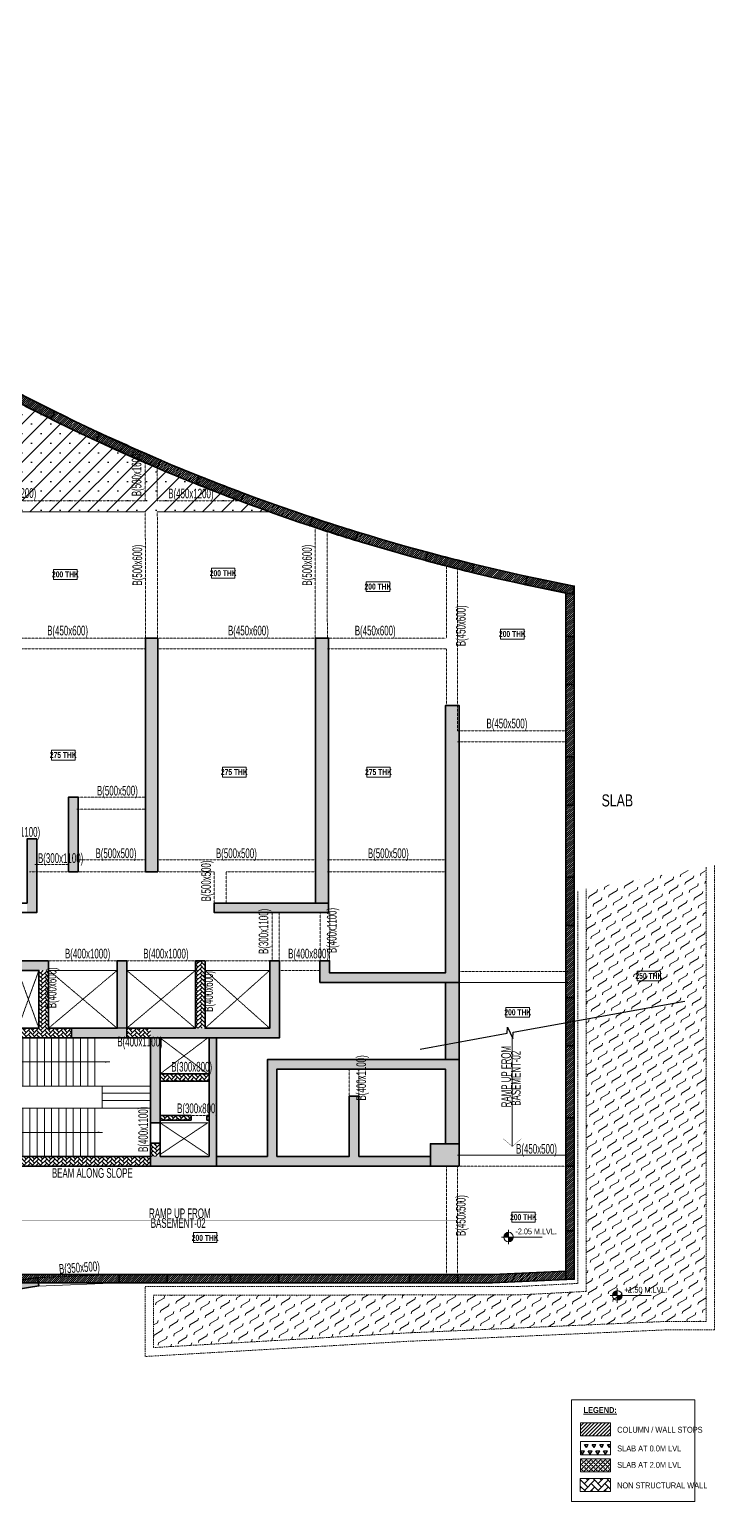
# Model space of a CAD drawing. Header units: millimetres. Extents: x -3 to 145534, y 75 to 63454.
# Drawn here: x 44240 to 72687, y 700 to 61841 of the extents above; entities that cross this region are included whole.
import ezdxf

# ---------------------------------------------------------------- set-up
doc = ezdxf.new("R2010")
doc.units = ezdxf.units.MM
doc.linetypes.add('HIDDEN', pattern=[0.375, 0.25, -0.125])
doc.linetypes.add('HIDDEN2', pattern=[0.1875, 0.125, -0.0625])
for name, color, linetype, lineweight in [('A-ANNO-DIMS', 8, 'Continuous', 15), ('A-DETL-MISC', 35, 'Continuous', 15), ('A-FLOR-IDEN', 11, 'Continuous', 9), ('A-HIDD-ABVE', 8, 'HIDDEN', 20), ('A-HIDD-BELW', 8, 'HIDDEN2', 20), ('G-____-____-DIMS', 7, 'Continuous', 9), ('G-ANNO-TEXT', 231, 'Continuous', 9), ('S-BEAM', 7, 'Continuous', 18), ('S-BEAM-IDEN', 2, 'Continuous', 9), ('S-COL HATCH', 9, 'Continuous', 0), ('S-COLS', 5, 'Continuous', 35)]:
    doc.layers.add(name, color=color, linetype=linetype, lineweight=lineweight)
for name, color, linetype in [('changes', 7, 'Continuous'), ('dim', 8, 'Continuous'), ('HATCH', 8, 'Continuous'), ('SUNK SLAB', 8, 'Continuous')]:
    doc.layers.add(name, color=color, linetype=linetype)
doc.styles.add('Dim.s & Anno.(Misc.)', font='ARIALN.TTF')
doc.styles.add('SOBHA', font='swisscl.ttf')
doc.styles.add('Swis721 LtCn BT', font='swisscl.ttf', dxfattribs={"width": 0.9, "height": 233.3551617873649})
doc.styles.add('Swis721 LtCn BT_1', font='swisscl.ttf', dxfattribs={"height": 239.9999999999999})
doc.styles.add('Swis721 LtCn BT_2', font='swisscl.ttf', dxfattribs={"height": 244.9922958397534})
doc.styles.add('Swis721 LtCn BT_B', font='', dxfattribs={"width": 0.9, "height": 246.9183359013865})
doc.styles.get('Swis721 LtCn BT_B').set_extended_font_data('Swis721 LtCn BT', bold=True)
doc.dimstyles.new('A-GFC-100', dxfattribs={"dimscale": 100, "dimtxt": 1.75, "dimasz": 1.5, "dimexe": 1.5, "dimexo": 0, "dimgap": 1, "dimtad": 1, "dimdsep": 46, "dimtxsty": 'Dim.s & Anno.(Misc.)', "dimblk": 'ARCHTICK', "dimcen": 0, "dimdle": 1.5, "dimclrd": 256, "dimclre": 8, "dimclrt": 6, "dimazin": 2, "dimtfac": 1, "dimtix": 1, "dimtmove": 2, "dimatfit": 3, "dimfxl": 1, "dimtolj": 1, "dimlwd": -1, "dimlwe": 9, "dimarcsym": 0})
pattern_1 = [(45, (-31794446.85298591, 20735559.74809882), (0, 169.7056274847714), [360, -120]), (135, (-31794362.00017216, 20735644.60091257), (1.33e-14, 169.7056274847714), [360, -120])]

# ---------------------------------------------------------------- blocks, each defined once
blk = doc.blocks.new('_ARCHTICK')
at = {"color": 0, "linetype": 'ByBlock', "const_width": 0.15}
blk.add_lwpolyline([(-0.5, -0.5), (0.5, 0.5)], dxfattribs=at)
blk = doc.blocks.new('Spot Elevations - M_Spot Elevation - Target Filled-23738-FIRST FLOOR  FRAMING PLAN _NTA_')
at = {"layer": 'G-____-____-DIMS'}
h = blk.add_hatch(color=256, dxfattribs=at)
edge = h.paths.add_edge_path(flags=0)
edge.add_line((1.6e-15, 0), (-1.999999999999998, 0))
edge.add_arc((-2.6e-15, 1.9e-15), 1.999999999999994, 90.00000000000023, 180.0000000000001, ccw=False)
edge.add_line((1.6e-15, 1.999999999999998), (1.6e-15, 0))
h = blk.add_hatch(color=256, dxfattribs=at)
edge = h.paths.add_edge_path(flags=0)
edge.add_line((1.6e-15, 0), (2.000000000000003, 0))
edge.add_arc((9e-15, -5.8e-15), 1.999999999999992, 269.9999999999993, 359.99999999999983, ccw=False)
edge.add_line((1.6e-15, -1.999999999999999), (1.6e-15, 0))
for p, q in [((-2.999999999999997, 0), (14, 0)), ((1.9e-15, -2.999999999999999), (1.9e-15, 2.999999999999999))]:
    blk.add_line(p, q, dxfattribs=at)
blk.add_circle((1.6e-15, 0), 2.000000000000001, dxfattribs=at)
blk = doc.blocks.new('A$C89844c14')
at = {"layer": 'S-COL HATCH', "transparency": 33554687}
h = blk.add_hatch(dxfattribs=at)
h.set_pattern_fill('ANSI31', color=256, scale=500)
h.set_pattern_definition([(45, (-31243118.95039071, 21573255.04475099), (-44.19417382415922, 44.19417382415922), [])])
edge = h.paths.add_edge_path()
edge.add_line((-12641.36437787861, -10574.03004626185), (46763.39400777965, -10574.03004626185))
edge.add_line((46763.39400777965, -10574.03004626185), (50158.63604889065, -10423.83620051294))
edge.add_line((50158.63604889065, -10423.83620051294), (50158.63604889065, 18363.45195051283))
edge.add_arc((65986.83610693365, 101151.7779547721), 84287.8332837242, 235.3318360843077, 259.1763076908551, ccw=False)
edge.add_arc((-8442.753611341119, 269.379661232233), 41199.68046838963, 49.9961516128636, 101.0852321286915)
edge.add_line((-16364.17637338489, 40700.36693736166), (-15223.62516012043, 21151.17039509863))
edge.add_line((-15223.62516012043, 21151.17039509863), (-12641.36437787861, 21151.17039486021))
edge.add_line((-12641.36437787861, 21151.17039486021), (-12641.36437787861, -10574.03004626185))
edge = h.paths.add_edge_path(flags=16)
edge.add_line((-12291.36437835544, -10224.03004578501), (46755.65639505535, -10224.03004578501))
edge.add_line((46755.65639505535, -10224.03004578501), (49808.63604841381, -10088.97671297937))
edge.add_line((49808.63604841381, -10088.97671297937), (49808.63604841381, 18074.53277989477))
edge.add_arc((65986.83610427752, 101151.777949918), 84637.83327854906, 235.3207608542366, 258.9803174311657, ccw=False)
edge.add_arc((-8442.753610882908, 269.3796631880104), 40849.68046623029, 49.97334944151059, 100.6567920093794)
edge.add_line((-15996.90336217731, 40414.50658699125), (-14893.4499033913, 21501.17039509863))
edge.add_line((-14893.4499033913, 21501.17039509863), (-12291.36437835544, 21501.17039462179))
edge.add_line((-12291.36437835544, 21501.17039462179), (-12291.36437835544, -10224.03004578501))
h = blk.add_hatch(color=256, dxfattribs=at)
h.dxf.hatch_style = 1
h.paths.add_polyline_path([(28423.99673158675, 25307.0760040693), (28605.68384588138, 25607.67662080005, -0.0060300541328902), (26819.177078031, 26518.35735208914), (26637.80549352989, 26218.27875832841, 0.0060046413283246)])
h = blk.add_hatch(color=256, dxfattribs=at)
h.dxf.hatch_style = 1
h.paths.add_polyline_path([(30448.3209214285, 24722.62021090835), (30300.20528918505, 24405.50502423942, 0.0043087043167823), (32840.33913389966, 23274.59044680745), (32988.50285439939, 23591.80862638727, -0.0043268481438015)])
h = blk.add_hatch(color=256, dxfattribs=at)
h.dxf.hatch_style = 1
h.paths.add_polyline_path([(36313.60995989293, 21882.89602196962), (36445.23421701044, 22210.45419185981, -0.0060148017713095), (34580.08409185335, 22932.84395107254), (34448.83883917704, 22606.22893020883, 0.006030345616494)])
h = blk.add_hatch(color=256, dxfattribs=at)
h.dxf.hatch_style = 1
h.paths.add_polyline_path([(41073.45205970854, 20259.74708997831), (41185.65258576349, 20595.3372711502, -0.0060147708890324), (39281.14986472577, 21206.45128136501), (39169.00911188871, 20871.03993463144, 0.0060303457567743)])
h = blk.add_hatch(color=256, dxfattribs=at)
h.dxf.hatch_style = 1
h.paths.add_polyline_path([(45910.24755156412, 18926.97263300046), (46005.66494257376, 19266.54339709133, -0.0060158293301337), (44068.14008048549, 19764.53568973392), (43972.57385431602, 19424.43532264233, 0.006031451040052)])
h = blk.add_hatch(color=256, dxfattribs=at)
h.dxf.hatch_style = 1
h.paths.add_polyline_path([(48199.12537694349, 18763.87194209173), (48129.05202847346, 18420.95835800841), (50088.55822071805, 18020.53922336176), (50158.63156918809, 18363.45280698314)])
h = blk.add_hatch(color=256, dxfattribs=at)
h.dxf.hatch_style = 1
h.paths.add_polyline_path([(50158.63156872242, 16270.45207002014), (49808.6315686293, 16270.45207002014), (49808.6315686293, 14270.45207002014), (50158.63156872242, 14270.45207002014)])
h = blk.add_hatch(color=256, dxfattribs=at)
h.dxf.hatch_style = 1
h.paths.add_polyline_path([(49808.6315686293, 9270.45207002014), (50158.63156872242, 9270.45207002014), (50158.63156872242, 11270.45207002014), (49808.6315686293, 11270.45207002014)])
h = blk.add_hatch(color=256, dxfattribs=at)
h.dxf.hatch_style = 1
h.paths.add_polyline_path([(50158.63156872242, 6270.452070020139), (49808.6315686293, 6270.452070020139), (49808.6315686293, 4270.452070020139), (50158.63156872242, 4270.452070020139)])
h = blk.add_hatch(color=256, dxfattribs=at)
h.dxf.hatch_style = 1
h.paths.add_polyline_path([(50158.63156872242, 1270.452070020139), (49808.6315686293, 1270.452070020139), (49808.6315686293, -729.5479299798607), (50158.63156872242, -729.5479299798607)])
h = blk.add_hatch(color=256, dxfattribs=at)
h.dxf.hatch_style = 1
h.paths.add_polyline_path([(49808.6315686293, -5722.860273469239), (50158.63156918809, -5722.860273469239), (50158.63156918809, -3722.860273469239), (49808.6315686293, -3722.860273469239)])
h = blk.add_hatch(color=256, dxfattribs=at)
h.dxf.hatch_style = 1
h.paths.add_polyline_path([(49808.6322029978, -10419.65409604087), (50158.6322035566, -10419.65409604087), (50158.6322035566, -8419.654096040877), (49808.6322029978, -8419.654096040877)])
h = blk.add_hatch(color=256, dxfattribs=at)
h.dxf.hatch_style = 1
h.paths.add_polyline_path([(25889.77354014665, -10677.03744166717), (25945.44986071438, -11022.5807056129), (27919.98279927671, -10704.43030216917), (27864.30647870898, -10358.88703822344)])
h = blk.add_hatch(color=256, dxfattribs=at)
h.dxf.hatch_style = 1
h.paths.add_polyline_path([(31258.54665035754, -10222.86027207225), (31258.54665082321, -10572.86027263105), (33258.54665035754, -10572.86027263105), (33258.54665128887, -10222.86027207225)])
h = blk.add_hatch(color=256, dxfattribs=at)
h.dxf.hatch_style = 1
h.paths.add_polyline_path([(35883.620652318, -10222.86027207225), (35883.62065278366, -10572.86027263105), (37883.620652318, -10572.86027263105), (37883.62065324932, -10222.86027207225)])
h = blk.add_hatch(color=256, dxfattribs=at)
h.dxf.hatch_style = 1
h.paths.add_polyline_path([(43314.71465437487, -10224.03008822724), (43314.71465484052, -10574.03008878603), (45314.71465437486, -10574.03008878603), (45314.71465530619, -10224.03008822724)])
at = {"layer": 'S-COLS'}
for points, elevation in [([(-12641.36437787861, -10574.03004626185), (46763.39400777965, -10574.03004626185), (50158.63604889065, -10423.83620051294), (50158.63604889065, 18363.45195051283, -0.104418166803797), (18042.01030120998, 31828.38711067289, 0.2266855225477514), (-16364.17637338489, 40700.36693736166), (-15223.62516012043, 21151.17039509863), (-12641.36437787861, 21151.17039486021)], -9.701837e-10), ([(-12291.36437835544, -10224.03004578501), (46755.65639505535, -10224.03004578501), (49808.63604841381, -10088.97671297937), (49808.63604841381, 18074.53277989477, -0.1036025941680122), (17829.4674840942, 31549.83351107687, 0.2248253873117498), (-15996.90336217731, 40414.50658699125), (-14893.4499033913, 21501.17039509863), (-12291.36437835544, 21501.17039462179)], -3.2951e-10)]:
    blk.add_lwpolyline(points, format="xyb", close=True, dxfattribs=dict(at, elevation=elevation))
at = {"layer": 'S-COLS', "elevation": -8.166589e-10}
for points in [[(26637.80548092351, 26218.27876495197, 0.0060046413709705), (28423.99673158675, 25307.0760040693), (28605.68384588138, 25607.67662080005, -0.0060300541328902), (26819.177078031, 26518.35735208914), (26637.8054930307, 26218.2787575014)], [(30300.2052888386, 24405.50502349436), (30448.3209214285, 24722.62021090835, 0.0043268481438015), (32988.50285439939, 23591.80862638727), (32840.33913389966, 23274.59044680745, -0.0043087043340257), (30300.20527905971, 24405.50502885133)], [(36445.23420032114, 22210.45419809595, -0.0060148017177295), (34580.08409185335, 22932.84395107254), (34448.83883917704, 22606.22893020883, 0.006030345616494), (36313.60995989293, 21882.89602196962), (36445.23421708495, 22210.45419204235)], [(39169.00912864879, 20871.0399290286, 0.0060303457034982), (41073.45205970854, 20259.74708997831), (41185.65258576349, 20595.3372711502, -0.0060147708890324), (39281.14986472577, 21206.45128136501), (39169.00911188498, 20871.03993461654)], [(46005.66492584348, 19266.54340117797, -0.0060158292783498), (44068.14008048549, 19764.53568973392), (43972.57385431602, 19424.43532264233, 0.006031451040052), (45910.24755156412, 18926.97263300046), (46005.66494260728, 19266.54339721799)]]:
    blk.add_lwpolyline(points, format="xyb", dxfattribs=at)
for points in [[(48199.12537694349, 18763.87194209173), (50158.63156918809, 18363.45280698314), (50088.55822071805, 18020.53922336176), (48129.05202847346, 18420.95835800841), (48199.12537694349, 18763.87194209173)], [(25889.77354014665, -10677.03744166717), (25945.44986071438, -11022.5807056129), (27919.98279927671, -10704.43030216917), (27864.30647870898, -10358.88703822344), (25889.77354014665, -10677.03744166717)]]:
    blk.add_lwpolyline(points, dxfattribs=at)
at = {"layer": 'S-COLS'}
for points, elevation in [([(49808.6315686293, 16270.45207002014), (50158.63156872242, 16270.45207002014), (50158.63156872242, 14270.45207002014), (49808.6315686293, 14270.45207002014)], -8.166589e-10), ([(49808.6315686293, 11270.45207002014), (50158.63156872242, 11270.45207002014), (50158.63156872242, 9270.45207002014), (49808.6315686293, 9270.45207002014)], -8.166589e-10), ([(49808.6315686293, 6270.452070020139), (50158.63156872242, 6270.452070020139), (50158.63156872242, 4270.452070020139), (49808.6315686293, 4270.452070020139)], -8.166589e-10), ([(49808.6315686293, 1270.452070020139), (50158.63156872242, 1270.452070020139), (50158.63156872242, -729.5479299798607), (49808.6315686293, -729.5479299798607)], -8.166589e-10), ([(49808.6315686293, -3722.860273469239), (50158.63156918809, -3722.860273469239), (50158.63156918809, -5722.860273469239), (49808.6315686293, -5722.860273469239)], -8.166589e-10), ([(49808.6322029978, -8419.654096040877), (50158.6322035566, -8419.654096040877), (50158.6322035566, -10419.65409604087), (49808.6322029978, -10419.65409604087)], -8.16468e-10), ([(31258.54665035754, -10222.86027207225), (33258.54665128887, -10222.86027207225), (33258.54665035754, -10572.86027263105), (31258.54665082321, -10572.86027263105)], -8.166589e-10), ([(35883.620652318, -10222.86027207225), (37883.62065324932, -10222.86027207225), (37883.620652318, -10572.86027263105), (35883.62065278366, -10572.86027263105)], -8.166589e-10), ([(43314.71465437487, -10224.03008822724), (45314.71465530619, -10224.03008822724), (45314.71465437486, -10574.03008878603), (43314.71465484052, -10574.03008878603)], 4.082176e-10)]:
    blk.add_lwpolyline(points, close=True, dxfattribs=dict(at, elevation=elevation))
blk = doc.blocks.new('A$C0921b736')
at = {"layer": 'S-COL HATCH', "transparency": 33554687}
h = blk.add_hatch(color=256, dxfattribs=at)
h.dxf.hatch_style = 1
h.paths.add_polyline_path([(40725.02864983677, 12975.20534372329), (40225.0033364594, 12975.20534372329), (40225.0033364594, 22675.20470356941), (40725.02864983677, 22675.20470356941)])
h = blk.add_hatch(color=256, dxfattribs=at)
h.dxf.hatch_style = 1
h.paths.add_polyline_path([(43075.00274947285, 11675.21372389793), (43075.00274947285, 11275.20037937164), (47825.00000723079, 11275.19818034023), (47825.00000723079, 11675.21152486652)])
h.paths.add_polyline_path([(47825.00030091405, 22675.20278692245), (47275.00030043721, 22675.20278692245), (47275.00000265241, 11675.21276182309), (47825.00000312924, 11675.21276182309)])
h = blk.add_hatch(color=256, dxfattribs=at)
h.dxf.hatch_style = 1
h.paths.add_polyline_path([(53250.00261548161, 8375.199839565903), (53250.00645974278, 19875.20501825586), (52675.00646021962, 19875.20503497123), (52675.00266996026, 8775.19985628128), (47865.00030091405, 8775.19985628128), (47865.00030091405, 9275.199857234955), (47464.94573882222, 9275.19985723123), (47464.94573882222, 8375.199856277555)])
h = blk.add_hatch(color=256, dxfattribs=at)
h.dxf.hatch_style = 1
h.paths.add_polyline_path([(37425.00368236005, 16075.19993472099), (37025.00355246663, 16075.19992899895), (37025.0036931336, 12975.20483279228), (37425.0036931336, 12975.20483279228)])
h = blk.add_hatch(color=256, dxfattribs=at)
h.dxf.hatch_style = 1
h.paths.add_polyline_path([(35305.00352004171, 11675.19985628128), (35305.00352004171, 11275.19985723495), (35705.00352004171, 11275.19985723495), (35705.00352004171, 14335.19997906685), (35305.00352004171, 14335.19997906685)])
h = blk.add_hatch(color=256, dxfattribs=at)
h.dxf.hatch_style = 1
h.paths.add_polyline_path([(36195.00383475423, 9275.199857234955), (32424.98373511434, 9275.199857234955), (32424.98373511434, 8875.199853420258), (36195.00383475423, 8875.199853420258)])
h = blk.add_hatch(color=256, dxfattribs=at)
h.dxf.hatch_style = 1
h.paths.add_polyline_path([(39445.00383475423, 9275.199857234955), (39045.00383378938, 9275.199857234955), (39045.00383378938, 6475.199453752487), (39445.00383475423, 6475.199453752487)])
h = blk.add_hatch(color=256, dxfattribs=at)
h.dxf.hatch_style = 1
h.paths.add_polyline_path([(40425.00396037474, 6075.199857231229), (40425.00396037474, 6475.199857234954), (45379.36065390706, 6475.199857234954), (45379.35989345982, 9275.19929081574), (45779.36065390706, 9275.19929081574), (45779.36065390706, 6075.199853420258)])
at = {"layer": 'S-COL HATCH'}
h = blk.add_hatch(dxfattribs=at)
h.set_pattern_fill('AR-HBONE', color=256, scale=30)
h.set_pattern_definition(pattern_1)
h.paths.add_polyline_path([(42695.00383379683, 6475.199453752487), (42295.00383093953, 6475.199453752487), (42295.00383093953, 9275.199857234955), (42695.00383379683, 9275.199857234955)])
h = blk.add_hatch(dxfattribs=at)
h.set_pattern_fill('AR-HBONE', color=256, scale=30)
h.set_pattern_definition(pattern_1)
h.paths.add_polyline_path([(34925.00383475423, 8875.199451070279), (34625.00383475423, 8875.199451070279), (34625.00383378938, 7775.199857234955), (32825.00347719714, 7775.199370574206), (32825.003389325, 8100.199857234954), (32525.00383475423, 8100.199857234954), (32525.00383475423, 7397.699796199798), (32825.0035792552, 7397.699796199798), (32825.00317355618, 7475.199857234954), (34625.00383378566, 7475.199857234954), (34625.00384004042, 6375.199853420258), (32825.00382754952, 6375.199853420258), (32825.00382754952, 6452.699792385101), (32525.00383475423, 6452.699792385101), (32525.00383378938, 6075.199857242406), (37145.00383379311, 6075.199853420258), (37145.00383379311, 6475.199453752487), (34925.00383378938, 6475.199453752487)])
h = blk.add_hatch(dxfattribs=at)
h.set_pattern_fill('AR-HBONE', color=256, scale=30)
h.set_pattern_definition(pattern_1)
h.paths.add_polyline_path([(36195.00383378938, 6475.199453752487), (35795.00383093953, 6475.199453752487), (35795.00383093953, 8875.199445910752), (36195.00383378938, 8875.199445910752)])
at = {"layer": 'S-COL HATCH', "transparency": 33554687}
h = blk.add_hatch(color=256, dxfattribs=at)
h.dxf.hatch_style = 1
h.paths.add_polyline_path([(39445.00343366712, 6475.199453752487), (37145.00383379311, 6475.199453752487), (37145.00383379311, 6075.199857234955), (39445.00343366712, 6075.199857234955)])
at = {"layer": 'S-COL HATCH'}
h = blk.add_hatch(dxfattribs=at)
h.set_pattern_fill('AR-HBONE', color=256, scale=30)
h.set_pattern_definition(pattern_1)
h.paths.add_polyline_path([(39445.00343366712, 6475.199453752487), (40425.00396037474, 6475.199453752487), (40425.00396037474, 6075.199853420258), (39445.00343366712, 6075.199853420258)])
at = {"layer": 'S-COL HATCH', "transparency": 33554687}
h = blk.add_hatch(color=256, dxfattribs=at)
h.dxf.hatch_style = 1
h.paths.add_polyline_path([(40425.00396037474, 6075.199853420258), (40825.00016829744, 6075.199853420258), (40825.00396037474, 6075.197065066546), (40825.00396037474, 4575.199855804443), (40825.00395882874, 4575.199855804443), (40825.00395882874, 4275.199855804443), (40825.00395968184, 2550.19985723123), (40425.00396037474, 2550.19985723123)])
h = blk.add_hatch(color=256, dxfattribs=at)
h.dxf.hatch_style = 1
h.paths.add_polyline_path([(42864.97400055453, 6075.199853420258), (43164.94573846459, 6075.199853420258), (43164.94573846459, 750), (42864.94573852047, 750), (40425.00396037474, 750), (40425.00396037474, 1150), (42864.94757630303, 1150), (42864.95538688451, 2850.000059019775), (42864.96354975551, 2850.000059001148), (42864.95549358055, 2850.005689714104)])
h = blk.add_hatch(color=256, dxfattribs=at)
h.dxf.hatch_style = 1
h.paths.add_polyline_path([(52675.00135013833, 4775.19985723868), (52675.00030091404, 1674.807420015335), (53250.00030043721, 1674.807420015335), (53250.00154577195, 5175.197100766003), (45279.36065390706, 5175.199856281281), (45279.36065390706, 1149.942919988185), (43164.94764410331, 1149.942919988185), (43164.94573852792, 749.9999992847441), (52050.00030043721, 749.9999992847441), (52050.00030043721, 1149.942919988185), (49079.36065390706, 1149.942919988185), (49079.36065390706, 3647.810049057007), (48679.32475188374, 3647.810049057007), (48679.32475188374, 1149.942919988185), (45679.36065390706, 1149.942919988185), (45679.36065390706, 4775.199857234954)])
at = {"layer": 'S-COL HATCH'}
h = blk.add_hatch(dxfattribs=at)
h.set_pattern_fill('AR-HBONE', color=256, scale=30)
h.set_pattern_definition(pattern_1)
h.paths.add_polyline_path([(40825.00395882874, 4275.199855804443), (42864.96193709224, 4275.199855916201), (42864.96331324428, 4575.199855916202), (40825.00395882874, 4575.199855804443)])
h = blk.add_hatch(dxfattribs=at)
h.set_pattern_fill('AR-HBONE', color=256, scale=30)
h.set_pattern_definition(pattern_1)
h.paths.add_polyline_path([(42114.95826495439, 2850.000288724899), (42114.95826447754, 2650.000288724899), (40825.0039601624, 2650.048025220633), (40825.0039601624, 2850.000288724899)])
h = blk.add_hatch(dxfattribs=at)
h.set_pattern_fill('AR-HBONE', color=256, scale=30)
h.set_pattern_definition(pattern_1)
h.paths.add_polyline_path([(42764.95659396052, 2850.000288724899), (42864.95539010316, 2850.000059001148), (42864.95447120815, 2650.000059001148), (42764.95659396052, 2650.000288963318)])
h = blk.add_hatch(dxfattribs=at)
h.set_pattern_fill('AR-HBONE', color=256, scale=30)
h.set_pattern_definition(pattern_1)
h.paths.add_polyline_path([(40425.00396037474, 1700.045884158462), (40825.00396037474, 1700.045884158462), (40825.00396037474, 1150), (40425.00396037474, 1150)])
at = {"layer": 'S-COL HATCH', "transparency": 33554687}
h = blk.add_hatch(color=256, dxfattribs=at)
h.dxf.hatch_style = 1
h.paths.add_polyline_path([(53250.00030043721, 1674.807420015335), (53250.00030043721, 749.9999992847441), (52050.00030043721, 749.9999992847441), (52050.00030043721, 1674.807420015335)])
at = {"layer": 'S-COL HATCH'}
h = blk.add_hatch(dxfattribs=at)
h.set_pattern_fill('AR-HBONE', color=256, scale=30)
h.set_pattern_definition(pattern_1)
h.paths.add_polyline_path([(40425.00396037474, 1150), (32825.00383379311, 1150), (32825.00383379311, 750), (40425.00396037474, 750)])
at = {"layer": 'changes'}
blk.add_lwpolyline([(39445.00343366712, 6475.199453752487), (37145.00383379311, 6475.199453752487), (37145.00383379311, 6075.199857234955), (39445.00343366712, 6075.199857234955)], close=True, dxfattribs=at)
at = {"layer": 'S-COLS'}
for p, q in [((40825.00396037474, 2550.19985723123), (40425.00781095028, 2550.19985723123)), ((40825.00396037474, 1700.045884158462), (40425.00396037474, 1700.045884158462))]:
    blk.add_line(p, q, dxfattribs=at)
for points in [[(29725.00351956487, 11275.19985723495), (29725.00351956487, 22675.19536566734), (30125.0035200417, 22675.19536566734), (30125.0035200417, 15825.19997811317), (31675.00752595067, 15825.19997811317), (31675.00752595067, 15425.19675477594), (30125.0035200417, 15425.19675477594), (30125.0035200417, 12785.19997835159), (32805.00351813436, 12785.19997835159), (32805.00351813436, 11675.19985628128), (35305.00352004171, 11675.19985628128), (35305.00352004171, 14335.19997906685), (35705.00352004171, 14335.19997906685), (35705.00352004171, 11275.19985723495), (29725.00351956487, 11275.19985723495)], [(47825.00000312924, 11675.21276182309), (47825.00030091405, 22675.20278692245), (47275.00030043721, 22675.20278692245), (47275.00000265241, 11675.21276182309), (47825.00000312924, 11675.21276182309)], [(36195.00383475423, 9275.199857234955), (32424.98373511434, 9275.199857234955)], [(34625.00383475423, 6075.199853420258), (45779.36065390706, 6075.199853420258), (45779.36065390706, 9275.199857234955), (45379.36065390706, 9275.199857234955), (45379.36065390706, 6475.199857234954), (42695.00383475422, 6475.199857234954), (42695.00383475422, 9275.199857234955)], [(39045.00383093953, 9275.199857234955), (39045.00383093953, 6475.199857234954), (36195.00383475423, 6475.199857234954), (36195.00383475423, 9275.199857234955)], [(39445.00383475423, 9275.199857234955), (39045.00383093953, 9275.199857234955)], [(42295.00383093953, 9275.199857234955), (42295.00383093953, 6475.199857234954), (39445.00383475423, 6475.199857234954), (39445.00383475423, 9275.199857234955)], [(42695.00383475422, 9275.199857234955), (42295.00383093953, 9275.199857234955)], [(40825.00396037474, 750), (40425.00396037474, 750), (40425.00396037474, 6075.199857231229)], [(40825.00396037474, 6075.199857231229), (40825.00396037474, 1150)], [(43164.97111108898, 6075.199857234955), (43164.94573852792, 750), (42864.94573852047, 750)], [(42864.94757630303, 1150), (42864.97020493075, 6075.199857234955)], [(53250.00154577195, 5175.197100661694), (53250.00030043721, 1674.807420015335), (52675.00030091404, 1674.807420015335), (52675.00135013833, 4775.19985723868), (45679.36065390706, 4775.199857234954), (45679.36065390706, 1149.942919988185), (48679.32475188374, 1149.942919988185), (48679.32475188374, 3647.810049057007), (49079.36065390706, 3647.810049057007), (49079.36065390706, 1149.942919988185), (52050.00030043721, 1149.942919988185), (52050.00030043721, 749.9999992847441), (43164.94573852792, 749.9999992847441)], [(43164.94764410331, 1149.942919988185), (45279.36065390706, 1149.942919988185), (45279.36065390706, 5175.199856281281), (53250.00154577195, 5175.197100766003)], [(42114.95826400071, 2650.000288724899), (40825.0001097992, 2650.048025369644)], [(40825.00290454179, 2850.000288724899), (42114.95826495439, 2850.000288724899)], [(42114.95826495439, 2850.000288724899), (42114.95826447754, 2650.000288724899)], [(42764.95826400071, 2650.000288963318), (42764.95826400071, 2850.000288724899)], [(42764.95826400071, 2850.000288724899), (42864.96354975551, 2850.000059001148)], [(42864.95446886867, 2650.000059001148), (42764.95826113968, 2650.000288963318)], [(32825.00383379311, 1150), (40425.00396037474, 1150), (40425.00396037474, 750), (30125.00351956487, 750)], [(40825.00396037474, 1150), (42864.94573852047, 1150)], [(42864.94573852047, 750), (40825.00396037474, 750)]]:
    blk.add_lwpolyline(points, dxfattribs=at)
for points, elevation in [([(40725.02864983677, 12975.20534372329), (40225.0033364594, 12975.20534372329), (40225.0033364594, 22675.20470356941), (40725.02864983677, 22675.20470356941)], -7.379508e-10), ([(37425.00368236005, 16075.19993472099), (37025.00355246663, 16075.19992899895), (37025.0036931336, 12975.20483279228), (37425.0036931336, 12975.20483279228)], -7.381996e-10), ([(43075.00274947285, 11675.21372389793), (47825.00000723079, 11675.21152486652), (47825.00000723079, 11275.19818034023), (43075.00274947285, 11275.20037937164)], -4.083295e-10), ([(53250.00030043721, 749.9999992847441), (52050.00030043721, 749.9999992847441), (52050.00030043721, 1674.807420015335), (53250.00030043721, 1674.807420015335)], 4.083295e-10)]:
    blk.add_lwpolyline(points, close=True, dxfattribs=dict(at, elevation=elevation))
for points in [[(53250.00261548161, 8375.19985628128), (47464.94573882222, 8375.199856277555), (47464.94573882222, 9275.19985723123), (47865.00030091405, 9275.199857234955), (47865.00030091405, 8775.19985628128), (52675.00266996026, 8775.19985628128), (52675.00646021962, 19875.20503497123), (53250.00645974278, 19875.20503497123)], [(35795.00383093953, 6475.199857234954), (34925.00383475423, 6475.199857234954), (34925.00383475423, 8875.199853420258), (35795.00383093953, 8875.199853420258)], [(40825.00395882874, 4575.199855804443), (42864.96331324428, 4575.199855916202), (42864.96193709224, 4275.199855916201), (40825.00395882874, 4275.199855804443)]]:
    blk.add_lwpolyline(points, close=True, dxfattribs=at)
blk = doc.blocks.new('A$C40398dd4')
at = {"layer": 'A-ANNO-DIMS', "ltscale": 500, "elevation": 4.012329e-10}
blk.add_lwpolyline([(5809.928524971009, 999.960521697998), (6600.000063419343, 1000.017378807068), (6599.994907855988, 1564.949750185013)], dxfattribs=at)
at = {"layer": 'A-DETL-MISC'}
for p, q in [((2300.000124931335, 4925.211443424225), (2300.000124931335, 2925.211443424225)), ((2600.000124931336, 4925.211443424225), (2600.000124931336, 2925.211443424225)), ((2900.000124931336, 4925.211443424225), (2900.000124931336, 2925.211443424225)), ((3200.000126838684, 4925.211443424225), (3200.000126838684, 2925.211443424225)), ((3500.000124931336, 4925.211443424225), (3500.000124931336, 2925.211443424225)), ((3800.000124931336, 4925.211443424225), (3800.000124931336, 2925.211443424225)), ((4100.000124931336, 4925.211443424225), (4100.000124931336, 2925.211443424225)), ((4400.000124931335, 4925.211443424225), (4400.000124931335, 2925.211443424225)), ((4700.000126838683, 4925.211443424225), (4700.000126838683, 2925.211443424225)), ((5000.000124931336, 4925.211443424225), (5000.000124931336, 2925.211443424225)), ((5300.000124931336, 4925.109315156936), (5300.000124931336, 2925.223028182984)), ((2300.000124931335, 0.0057928562164307), (2300.000124931335, 2000.005792856216)), ((2600.000124931336, 0.0057928562164307), (2600.000124931336, 2000.005792856216)), ((2900.000124931336, 0.0057928562164307), (2900.000124931336, 2000.005792856216)), ((3200.000126838684, 0.0057928562164307), (3200.000126838684, 2000.005792856216)), ((3500.000124931336, 0.0057928562164307), (3500.000124931336, 2000.005792856216)), ((3800.000124931336, 0.0057928562164307), (3800.000124931336, 2000.005792856216)), ((4100.000124931336, 0.0057928562164307), (4100.000124931336, 2000.005792856216)), ((4400.000124931335, 0.0057928562164307), (4400.000124931335, 2000.005792856216)), ((4700.000126838683, 0.0057928562164307), (4700.000126838683, 2000.005792856216)), ((5000.000124931336, 0.0057928562164307), (5000.000124931336, 2000.005792856216)), ((5300.000124931336, 0.1079204082489014), (5300.000124931336, 1999.994207382202))]:
    blk.add_line(p, q, dxfattribs=at)
for points in [[(2000.000124931335, 2925.217235565185), (0, 2925.217235565185)], [(2000.000124931335, 2625.217235565186), (0, 2625.217235565186)], [(5599.999998569488, 2925.217235565185), (7600.000124931336, 2925.217235565185)], [(5599.999998569488, 2625.217235565186), (7600.000124931336, 2625.217235565186)], [(2000.000124931335, 2325.217235326767), (0, 2325.217235326767)], [(5599.999998569488, 2325.217235326767), (7600.000124931336, 2325.217235326767)]]:
    blk.add_lwpolyline(points, dxfattribs=at)
blk.add_lwpolyline([(5599.999998569488, 2925.217235565185), (5599.999998569488, 2000.011585474014), (2000.000124931335, 2000.005792856216), (2000.000124931335, 2925.211443424225)], close=True, dxfattribs=at)
at = {"layer": 'A-DETL-MISC', "elevation": 4.012329e-10}
for points in [[(2000.000124931335, 2000.011585474014), (0, 2000.011585474014)], [(5599.999998569488, 2000.011585474014), (7600.000124931336, 2000.011585474014)]]:
    blk.add_lwpolyline(points, dxfattribs=at)
at = {"layer": 'A-ANNO-DIMS', "ltscale": 500}
for points in [[(1688.385704517364, 3925.211443424225), (5509.928524971009, 3925.16617178917)], [(6599.994907855988, 1564.949750185013), (6600.040178775788, 3126.397791862488)], [(1988.385702610016, 1000.005792856216), (5809.928524971009, 999.960521697998)]]:
    blk.add_leader(points, dimstyle='A-GFC-100', override={"dimasz": 2, "dimtad": 0, "dimfxl": 0.18, "dimarcsym": 1}, dxfattribs=at)

msp = doc.modelspace()

# ---------------------------------------------------------------- hatches: boundary and pattern name
at = {"layer": 'A-HIDD-BELW', "transparency": 33554687}
h = msp.add_hatch(dxfattribs=at)
h.set_pattern_fill('FLEX', color=256, scale=1500, angle=29.9999999999999)
h.set_pattern_definition([(29.9999999999999, (-31346307.3079049, 21287605.98188218), (-187.4999999999994, 324.7595264191649), [375, -375]), (74.99999999999989, (-31345982.54837848, 21287793.48188218), (-187.4999999993239, 324.7595264179948), [93.75, -342.8300859, 93.75, -530.3300858894999])])
h.paths.add_polyline_path([(70679.43348295285, 8181.945892527654), (72336.80733157365, 8181.945892527654), (72336.80733157365, 27047.5619339272), (67362.42951632707, 26144.84471227597), (67362.42951632707, 9428.142769865646), (64500.07903863161, 9280.354541953608), (49391.54803134172, 9278.06311891596), (49391.54803134172, 7096.065581966147), (59893.57963682754, 7702.99555036421)])
at = {"layer": 'HATCH'}
h = msp.add_hatch(dxfattribs=at)
h.set_pattern_fill('SACNCR', color=256, scale=6000)
h.set_pattern_definition([(45, (-31346307.3079049, 21493595.48188218), (-397.747564417433, 397.747564417433), []), (45, (-31345909.5603389, 21493595.48188218), (-397.747564417433, 397.747564417433), [0, -562.5])])
h.paths.add_polyline_path([(32498.63780896409, 53509.27385411407), (33635.31437060653, 52643.57616605978), (35272.28648104935, 51405.04109592731), (36735.14540443613, 50437.48493079464), (38172.58739715113, 49528.3547340333), (39500.0077484329, 48724.09704405065), (40662.4621638958, 48046.71449643369), (42358.53866521313, 47102.00921646501), (47027.17352836995, 44755.0705816112), (49045.69505013569, 43848.76368680965), (50690.70561287223, 43156.5705957226), (54208.17409637614, 41810.45530720051), (30299.27594892724, 41810.45530720051), (30021.03383739709, 42709.28979954492), (30031.20563947826, 53510.44362482796)])
h = msp.add_hatch(dxfattribs=at)
h.set_pattern_fill('SACNCR', color=256, scale=1500)
h.set_pattern_definition([(45, (-31319151.11270477, 21496676.91315162), (-99.43689110435827, 99.43689110435827), []), (45, (-31319051.67581327, 21496676.91315162), (-99.43689110435827, 99.43689110435827), [0, -140.625])])
h.paths.add_polyline_path([(67117.93345750167, 2481.447338461831), (67117.93345750167, 1940.216350540473), (68367.61920020773, 1940.216350540473), (68367.61920020773, 2481.447338461831)])
at = {"layer": 'S-COL HATCH', "transparency": 33554687}
h = msp.add_hatch(color=256, dxfattribs=at)
h.dxf.hatch_style = 1
h.paths.add_polyline_path([(62089.21713255389, 22259.29363728683), (61514.21586721061, 22259.29363728683), (61514.21600549339, 19059.29098116229), (62089.21727083667, 19059.29098116229)])
at = {"layer": 'SUNK SLAB'}
h = msp.add_hatch(dxfattribs=at)
h.set_pattern_fill('ANSI31', color=8, scale=850, style=0)
h.set_pattern_definition([(45, (-31291482.61270477, 20968978.41315162), (-75.13009550107068, 75.13009550107068), [])])
h.paths.add_polyline_path([(68367.61920020773, 3964.947338461831), (68367.61920020773, 3423.716350540473), (67117.93345750167, 3423.716350540473), (67117.93345750167, 3964.947338461831)], flags=0)
h = msp.add_hatch(dxfattribs=at)
h.set_pattern_fill('TRIANG', color=8, scale=850, style=0)
h.set_pattern_definition([(60, (-31319151.11270477, 21496676.91315162), (-159.3749996914439, 276.0455972781449), [159.375, -159.375]), (120, (-31319151.11270477, 21496676.91315162), (-318.7499996914439, 1.781449752e-07), [159.3749999999996, -159.3749999999996]), (0, (-31319230.80020477, 21496814.93595017), (159.375, 276.0455971), [159.375, -159.375])])
h.paths.add_polyline_path([(68367.61920020773, 3188.447338461831), (68367.61920020773, 2647.216350540473), (67117.93345750167, 2647.216350540473), (67117.93345750167, 3188.447338461831)], flags=0)
h = msp.add_hatch(dxfattribs=at)
h.set_pattern_fill('AR-HBONE', color=8, scale=50, style=0)
h.set_pattern_definition([(45, (-31291487.01257236, 20965181.34834426), (0, 282.842712474619), [600, -200]), (135, (-31291345.59121611, 20965322.76970051), (2.22e-14, 282.842712474619), [600, -200])])
h.paths.add_polyline_path([(68363.21933262094, 1652.754624515726), (68363.21933262094, 1111.523636594369), (67113.53358991486, 1111.523636594369), (67113.53358991486, 1652.754624515726)], flags=0)

# ---------------------------------------------------------------- linework, layer by layer
at = {"elevation": -2.506905e-10}
msp.add_lwpolyline([(60469.65215221091, 19492.6861178502), (64077.34952044903, 20147.38720123838), (64094.20585899471, 20404.52940674494), (64306.47557262002, 19934.88425486903), (64323.3319111657, 20192.02646037559), (71450.71978369771, 21485.45772291343)], dxfattribs=at)
at = {"layer": 'A-FLOR-IDEN', "color": 8, "flags": 128}
for points in [[(46222.80406814112, 39411.61440309133), (46222.80406814112, 38999.7890062667), (45245.30406814112, 38999.7890062667), (45245.30406814112, 39411.61440309133)], [(46222.80406814112, 39411.61440309133), (46222.80406814112, 38999.7890062667), (45245.30406814112, 38999.7890062667), (45245.30406814112, 39411.61440309133)], [(52774.30406814112, 39460.11440309133), (52774.30406814112, 39048.2890062667), (51796.80406814112, 39048.2890062667), (51796.80406814112, 39460.11440309133)], [(52774.30406814112, 39460.11440309133), (52774.30406814112, 39048.2890062667), (51796.80406814112, 39048.2890062667), (51796.80406814112, 39460.11440309133)], [(59199.30406814112, 38904.61440309133), (59199.30406814112, 38492.7890062667), (58221.80406814112, 38492.7890062667), (58221.80406814112, 38904.61440309133)], [(59199.30406814112, 38904.61440309133), (59199.30406814112, 38492.7890062667), (58221.80406814112, 38492.7890062667), (58221.80406814112, 38904.61440309133)], [(64781.30406814112, 36935.61440309133), (64781.30406814112, 36523.7890062667), (63803.80406814112, 36523.7890062667), (63803.80406814112, 36935.61440309133)], [(64781.30406814112, 36935.61440309133), (64781.30406814112, 36523.7890062667), (63803.80406814112, 36523.7890062667), (63803.80406814112, 36935.61440309133)], [(46132.50484735934, 31909.64790244396), (46132.50484735934, 31497.82250561933), (45155.00484735935, 31497.82250561933), (45155.00484735935, 31909.64790244396)], [(53235.50484735934, 31199.64790244396), (53235.50484735934, 30787.82250561933), (52258.00484735935, 30787.82250561933), (52258.00484735935, 31199.64790244396)], [(59222.50484735934, 31199.64790244396), (59222.50484735934, 30787.82250561933), (58245.00484735935, 30787.82250561933), (58245.00484735935, 31199.64790244396)], [(70448.30822069614, 22734.98274085294), (70448.30822069614, 22323.15734402831), (69470.80822069614, 22323.15734402831), (69470.80822069614, 22734.98274085294)], [(65004.94209510504, 21223.8945805877), (65004.94209510504, 20812.06918376307), (64027.44209510504, 20812.06918376307), (64027.44209510504, 21223.8945805877)]]:
    msp.add_lwpolyline(points, close=True, dxfattribs=at)
for points, elevation in [([(65243.13870477348, 12713.69312885399), (65243.13870477348, 12301.86773202936), (64265.63870477347, 12301.86773202936), (64265.63870477347, 12713.69312885399)], 7.376485e-10), ([(52026.25370501397, 11871.58269257466), (52026.25370501397, 11459.75729575003), (51048.75370501398, 11459.75729575003), (51048.75370501398, 11871.58269257466)], -3.2951e-10)]:
    msp.add_lwpolyline(points, close=True, dxfattribs=dict(at, elevation=elevation))
at = {"layer": 'A-HIDD-ABVE', "linetype": 'HIDDEN'}
for p, q in [((44630.35683823048, 22759.28455092008), (43760.35683823793, 20359.28455092009)), ((44630.35683823793, 20359.28455092009), (43760.35683823047, 22759.28455092008)), ((47880.35731400965, 22759.28495440255), (45030.35731400966, 20359.28455092009)), ((47880.35731400965, 20359.28455092009), (45050.35731400965, 22759.28495445098)), ((51130.35683852105, 22759.28495440255), (48280.35643839879, 20359.28455092009)), ((51130.35683852105, 20359.28495440255), (48280.35643839879, 22759.28455092008)), ((54214.71365834444, 22759.28495440255), (51530.35683823793, 20359.28495440255)), ((54214.71365834444, 20359.28495440255), (51530.35683823793, 22759.28495416414)), ((49660.35817703276, 19959.28270259122), (51650.31752772673, 18459.28518280755)), ((49660.36473372249, 18459.28495297204), (51650.30059903903, 19959.28247363488)), ((49660.35817017077, 16434.08538339282), (51650.29856897189, 15108.94365391503)), ((49660.36087243303, 15108.93332562218), (51650.30821841626, 16434.08538412298))]:
    msp.add_line(p, q, dxfattribs=at)
at = {"layer": 'A-HIDD-BELW', "color": 4, "ltscale": 500, "elevation": -9.883389e-10}
for points in [[(72686.80733157365, 27111.07762157913), (72686.80733157365, 7831.945892527653), (70687.20060397356, 7831.945892527653), (59911.44042636125, 7353.443763926581), (49041.54803134172, 6725.25450535114), (49041.54803134172, 9628.010040476873), (64491.02296878068, 9630.353172495916), (67012.42951632707, 9760.537861064031), (67012.42951632707, 26081.32902462404)], [(72336.80733157365, 27047.5619339272), (72336.80733157365, 8181.945892527654), (70679.43348295285, 8181.945892527654), (59893.57963682754, 7702.99555036421), (49391.54803134172, 7096.065581966147), (49391.54803134172, 9278.06311891596), (64500.07903863161, 9280.354541953608), (67362.42951632707, 9428.142769865646), (67362.42951632707, 26144.84471227597)]]:
    msp.add_lwpolyline(points, dxfattribs=at)
at = {"layer": 'G-ANNO-TEXT', "color": 7}
for points in [[(66749.41953470602, 4920.772783715232), (71868.08944370641, 4920.772783715232), (71868.08944370641, 700.4958799890719), (66749.41953470602, 700.4958799890719)], [(68367.61920020773, 3964.947338461831), (68367.61920020773, 3423.716350540473), (67117.93345750167, 3423.716350540473), (67117.93345750167, 3964.947338461831)], [(68367.61920020773, 3188.447338461831), (68367.61920020773, 2647.216350540473), (67117.93345750167, 2647.216350540473), (67117.93345750167, 3188.447338461831)], [(68367.61920020773, 2481.447338461831), (68367.61920020773, 1940.216350540473), (67117.93345750167, 1940.216350540473), (67117.93345750167, 2481.447338461831)], [(68363.21933262094, 1652.754624515726), (68363.21933262094, 1111.523636594369), (67113.53358991486, 1111.523636594369), (67113.53358991486, 1652.754624515726)]]:
    msp.add_lwpolyline(points, close=True, dxfattribs=at)
at = {"layer": 'S-BEAM', "linetype": 'HIDDEN'}
for p, q in [((49048.89236639111, 42260.45530718933, -1.2602118e-09), (49045.69505013569, 43848.76368680965, -1.2002063e-09)), ((49548.89236639856, 42260.45530718933, -1.2602118e-09), (49546.12765574871, 43633.86123455311, -1.2083252e-09)), ((49048.89236638366, 42260.45530718933, -1.3058185e-09), (38281.20563930689, 42260.4553071856, -1.4086944e-09)), ((52979.10840132876, 42260.45530718933, -1.2682687e-09), (49548.89236639483, 42260.45530718933, -1.3010414e-09)), ((49060.36899734704, 36559.28980145227, -1.4755992e-09), (49049.79823097257, 41810.45530720051, -1.2772126e-09)), ((49560.36899734704, 36559.28980145227, -1.4755992e-09), (49549.79823098375, 41810.45530720051, -1.2772126e-09)), ((56110.35330344408, 36559.28788480531), (56101.09664071022, 41157.65534355487)), ((56610.35330344407, 36559.28788480531), (56601.42642609819, 40993.83017028491)), ((61560.43978684811, 36559.28759896751), (61560.43978684439, 39552.74575624611)), ((62010.43717663779, 32709.28980479013), (62010.43717664524, 39438.05612583454)), ((42510.38468886583, 36559.28788480531), (49060.35633946626, 36559.28788479041, -1.4755992e-09)), ((42510.38468886583, 36109.28788480158), (49060.35633946626, 36109.28788477551)), ((56110.35330344408, 36559.28788480531), (49560.38165284364, 36559.28788479041, -1.4755992e-09)), ((56110.35330344408, 36109.28788480158), (49560.38165284364, 36109.28788477551)), ((61510.36207343682, 36559.28788512941), (56610.35330439775, 36559.28788480531)), ((61560.4397868593, 36109.28768217932), (56610.35330444245, 36109.28788480531)), ((61560.43978684439, 33759.29008929055), (61560.4397868593, 36109.28768217932)), ((66524.79636706828, 32709.28980059172, 1.84874597e-08), (62010.51368066712, 32709.289800588, 1.87658469e-08)), ((66524.7963698399, 32259.28980059173, 1.84874597e-08), (62010.43596677526, 32259.289800588, 1.87658517e-08)), ((46210.35789694308, 29959.28503260385, -1.4758481e-09), (49060.35755104243, 29959.28503260385, -1.4755992e-09)), ((46210.35789694308, 29459.28503260385, -1.4758481e-09), (49060.35755104243, 29459.28503260385, -1.4755992e-09)), ((45860.3578941044, 27159.29001352187, -1.3970286e-09), (44457.9585020919, 27159.29001579057)), ((49060.35755104243, 27359.29001579057, -1.4755992e-09), (46210.35790598063, 27359.29001579057, -1.0392591e-09)), ((56110.35451502024, 27359.29001579057), (49560.3828644198, 27359.29001579057)), ((56610.35395813404, 27359.29001579057), (61510.35850849418, 27359.29001579057)), ((51910.35696405588, 26859.28980815406), (44240.35773462473, 26859.29001579057)), ((51910.35575391023, 25559.29882178079, -1.1518625e-09), (51910.35575391023, 26859.29053792726, -1.1518625e-09)), ((52410.35575391023, 25559.29882178079, -1.1518625e-09), (52410.35575391023, 26859.29053792726, -1.1518625e-09)), ((56110.35425242825, 26859.28969445448), (52410.35575391395, 26859.28979461636)), ((56610.35422072603, 26859.28969445448), (61510.35833777158, 26859.28982710089)), ((54314.71365834443, 23159.28495511781), (54314.71365834443, 25159.2854772545, -1.1518625e-09)), ((54614.71365834444, 23159.28495511781), (54614.71365834444, 25159.2854772545, -1.1518625e-09)), ((56310.35330380543, 25159.2854772545), (56310.35330380543, 23159.28495511781)), ((56710.35616659789, 25159.28437773879, -1.1518625e-09), (56700.35330535142, 23159.28495511781)), ((47880.35806753902, 23159.28495512526), (45030.35806753902, 23159.28495510663)), ((51130.35806753902, 23159.28495512153), (48280.35806753902, 23159.28495510663)), ((54214.71488764553, 23159.28495512153), (51530.35806753902, 23159.28495510663)), ((56310.35330380543, 23159.28495511408), (54614.71365834444, 23159.28495511781)), ((56310.35330380543, 22759.28495511408), (54614.71365834444, 22759.28495511781)), ((66599.71724957271, 22709.28497450422, 6.786452224e-07), (62085.43456317156, 22709.2849745005, 6.789236096e-07)), ((57513.06354931413, 17531.89514693986), (57513.06354931413, 18659.28495511781)), ((57914.71454933701, 17531.89514489467), (57914.71454933701, 18659.28495307262)), ((51550.31175990819, 16734.08538384731), (50900.31176086186, 16734.08538539703)), ((61560.35451044558, 14634.08509722347), (61560.35451044931, 10139.78951567779)), ((62010.35451502024, 14634.08509764443), (66524.71923161714, 14634.08509764443)), ((62010.35451044559, 14634.08509722347), (62010.35451044559, 10153.1155692711)), ((44587.33719571351, 10001.31841344754, -1.1459779e-09), (47953.73920730917, 10135.11681129406, -1.1459779e-09))]:
    msp.add_line(p, q, dxfattribs=at)
at = {"layer": 'S-BEAM', "ltscale": 250000}
for p, q in [((30770.34377273589, 41810.45530720423), (49049.79823098748, 41810.45530719305, -1.1600223e-09)), ((49549.79823098748, 41810.45530719305, -1.164675e-09), (54208.17409639849, 41810.45530719305, -1.2080226e-09))]:
    msp.add_line(p, q, dxfattribs=at)
at = {"layer": 'S-BEAM'}
for p, q in [((47880.35731486274, 22759.28495512153), (45050.35731324224, 22759.28495510291)), ((51130.35683937042, 22759.28495512153), (48280.35806754647, 22759.28495509918)), ((54214.71365914538, 22759.28495511408), (51530.35806754648, 22759.28495510291)), ((66599.71725234433, 22259.28497450422, 6.786452224e-07), (62085.35684927969, 22259.28497450049, 6.789236144e-07)), ((64289.08642026826, 15451.17396312947, 1.87961179e-08), (64289.08642026826, 19973.35762423272, 1.87961179e-08)), ((51650.30750660269, 16434.08538412298), (49660.3574583572, 16434.08538339282)), ((62010.35451502024, 15084.08509764443), (66524.72107211172, 15084.08509764443)), ((44601.23704933046, 9651.594530831979, -1.1459779e-09), (47967.63906092612, 9785.392928678497, -1.1459779e-09))]:
    msp.add_line(p, q, dxfattribs=at)
at = {"layer": 'S-BEAM', "const_width": 12.5}
for points, elevation in [([(64664.08642026825, 15767.53170543904), (64289.08642026826, 15451.17396312947), (63914.08642026825, 15767.53170543904)], 1.87961179e-08), ([(38735.68377304493, 12384.08509526024), (61950.34133673503, 12384.08509526024)], -3.2951e-10)]:
    msp.add_lwpolyline(points, dxfattribs=dict(at, elevation=elevation))
at = {"layer": 'S-COLS', "elevation": -1.1459779e-09}
msp.add_lwpolyline([(62089.21713255389, 22259.29363728683), (61514.21586721061, 22259.29363728683), (61514.21600549339, 19059.29098116229), (62089.21727083667, 19059.29098116229)], close=True, dxfattribs=at)

# ---------------------------------------------------------------- block references
at = {"layer": 'changes'}
msp.add_blockref('A$C0921b736', (8839.215725064714, 13884.09378110985, -1.1459779e-09), dxfattribs=at)
at = {"layer": 'G-____-____-DIMS', "xscale": 99.99999999999991, "yscale": 99.99999999999991, "zscale": 99.99999999999991}
for p in [(64133.71001670553, 11684.22621186073, 1.84612913e-08), (68649.60730512111, 9260.081616219088)]:
    msp.add_blockref('Spot Elevations - M_Spot Elevation - Target Filled-23738-FIRST FLOOR  FRAMING PLAN _NTA_', p, dxfattribs=at)
at = {"layer": 'S-BEAM-IDEN', "xscale": -1}
msp.add_blockref('A$C40398dd4', (49260.35696316926, 15034.08509692917), dxfattribs=at)
at = {"layer": 'S-COL HATCH', "color": 4}
msp.add_blockref('A$C89844c14', (16706.00001813142, 20359.28495440255), dxfattribs=at)

# ---------------------------------------------------------------- texts
at = {"layer": 'A-FLOR-IDEN', "color": 1, "char_height": 246.9183359013865, "width": 1154.999999999998, "attachment_point": 2, "line_spacing_factor": 0.9642671421142559, "style": 'Swis721 LtCn BT_B'}
for s, insert in [('200 THK', (45734.05406814112, 39333.57242153208)), ('200 THK', (45734.05406814112, 39333.57242153208)), ('200 THK', (52285.55406814112, 39382.07242153208)), ('200 THK', (52285.55406814112, 39382.07242153208)), ('200 THK', (58710.55406814112, 38826.57242153208)), ('200 THK', (58710.55406814112, 38826.57242153208)), ('200 THK', (64292.55406814112, 36857.57242153208)), ('200 THK', (64292.55406814112, 36857.57242153208)), ('275 THK', (45643.75484735935, 31831.60592088472)), ('275 THK', (52746.75484735935, 31121.60592088471)), ('275 THK', (58733.75484735935, 31121.60592088471)), ('250 THK', (69959.55822069614, 22656.94075929369)), ('200 THK', (64516.19209510504, 21145.85259902845)), ('200 THK', (64754.38870477347, 12635.65114729474)), ('200 THK', (51537.50370501398, 11775.54071101541))]:
    msp.add_mtext(s, dxfattribs=dict(at, insert=insert))
at = {"layer": 'dim', "color": 6, "insert": (67996.08197620927, 30069.99605080109, -1.3308038e-09), "char_height": 499.0464932994684, "attachment_point": 1, "style": 'SOBHA'}
msp.add_mtext('\\A1;SLAB', dxfattribs=at)
at = {"layer": 'G-____-____-DIMS', "char_height": 239.9999999999999, "width": 1683.880654475457, "attachment_point": 1, "line_spacing_factor": 0.970125592708619, "style": 'Swis721 LtCn BT_1'}
for s, insert in [('-2.05 M.LVL.', (64419.0930773434, 12039.83625927563, 1.84612913e-08)), ('+1.50 M.LVL.', (68934.99036575897, 9615.691663633988))]:
    msp.add_mtext(s, dxfattribs=dict(at, insert=insert))
at = {"layer": 'G-ANNO-TEXT', "color": 7, "char_height": 244.9922958397534, "attachment_point": 1, "line_spacing_factor": 0.9718478586403113, "style": 'Swis721 LtCn BT_2'}
for s, insert, width in [('\\fSwis721 LtCn BT|b1|i0|c0|p34|;\\LLEGEND:', (67249.73976310386, 4623.2410799935), 1299), ('COLUMN / WALL STOPS', (68645.64153046205, 3804.232992269053), 3845.238102011382), ('SLAB AT 0.0M LVL', (68645.64153046205, 3027.732992269053), 3845.238102011382), ('SLAB AT 2.0M LVL', (68645.64153046205, 2346.732992269053), 3845.238102011382), ('NON STRUCTURAL WALL', (68641.24166287525, 1492.040278322949), 3845.238102011382)]:
    msp.add_mtext(s, dxfattribs=dict(at, insert=insert, width=width))
at = {"layer": 'S-BEAM-IDEN', "style": 'Swis721 LtCn BT', "width": 0.8}
for s, rotation, p in [('B(500x1600)', 90.00000000000031, (48889.0072975312, 42455.54217325519, -1.376663e-09)), ('B(450x1600/1200)', 359.9999999999997, (41823.33145079432, 42385.62313287328)), ('B(450x1200)', 359.9999999999997, (50004.191214886, 42368.62313287328)), ('B(500x600)', 90.00000000000031, (48917.64837458401, 38743.31589257713, -1.3669876e-09)), ('B(500x600)', 90.00000000000031, (55967.63268068103, 38743.31397593017)), ('B(450x600)', 90.00000000000033, (62352.64144137173, 36226.38003908838)), ('B(500x500)', 90.00000000000033, (51771.8125971262, 25627.94806206967)), ('B(300x1100)', 90.00000000000033, (54160.3125971262, 23441.80061776932)), ('B(400x1100)', 90.00000000000033, (56992.56017981141, 23477.2743222564)), ('B(400x600)', 89.99999999999969, (45361.418608651, 21190.74260515343, -1.882651e-09)), ('B(400x600)', 89.99999999999969, (51858.72733103527, 21039.07773402701, -1.882651e-09)), ('B(400x1100)', 359.9999999999997, (47890.61034171327, 19602.96657017986)), ('RAMP UP FROM', 89.99999999999969, (64228.69209510504, 17073.03758335481)), ('B(300x800)', 359.9999999999997, (50127.48924465149, 18558.70098246257, 6.789252555e-07)), ('B(400x1100)', 90.00000000000033, (58212.92053280441, 17357.35690861936)), ('BASEMENT-02', 89.99999999999969, (64633.62870287194, 17142.43470000099)), ('B(400x1100)', 90.00000000000031, (49160.19211660741, 15222.64222034435, 6.799162002e-07)), ('BEAM ALONG SLOPE', 359.9999999999997, (45173.01397576226, 14146.50015197317, -1.5295936e-09)), ('RAMP UP FROM', 359.9999999999997, (49208.24779628633, 12473.50741706411)), ('B(450x500)', 90.00000000000033, (62351.3881266196, 11730.61722419406)), ('BASEMENT-02', 359.9999999999997, (49277.6449129325, 12068.57080929722)), ('B(350x500)', 4.137547317720914, (45482.18166612877, 10160.5874992534, -1.3060412e-09))]:
    msp.add_text(s, height=400, rotation=rotation, dxfattribs=at).set_placement(p)
for s, p in [('B(450x600)', (44976.82467195063, 36674.25802303101)), ('B(450x600)', (52485.1256470014, 36674.25802303101)), ('B(450x600)', (57749.12196623577, 36674.25802303101)), ('B(450x500)', (63216.80825747965, 32816.64185907315, 1.85526004e-08)), ('B(500x500)', (47044.21805687292, 30025.9798645265)), ('B(200x1100)', (42806.52202547012, 28311.4138785563, -1.4713175e-09)), ('B(300x1100)', (44595.81837540163, 27225.98484771322)), ('B(500x500)', (46983.88312439664, 27425.98484771322)), ('B(500x500)', (51985.3082218994, 27425.98484771322)), ('B(500x500)', (58292.3082218994, 27425.98484771322)), ('B(400x1000)', (45715.94997861653, 23258.68937979262)), ('B(400x1000)', (48965.94997861652, 23258.68937979262)), ('B(400x800)', (54982.97988026632, 23258.68937979262)), ('B(300x800)', (50371.49739934175, 16833.48980852584)), ('B(450x500)', (64447.46502410664, 15150.1332372501))]:
    msp.add_text(s, height=400, dxfattribs=at).set_placement(p)

doc.saveas('drawing.dxf')
